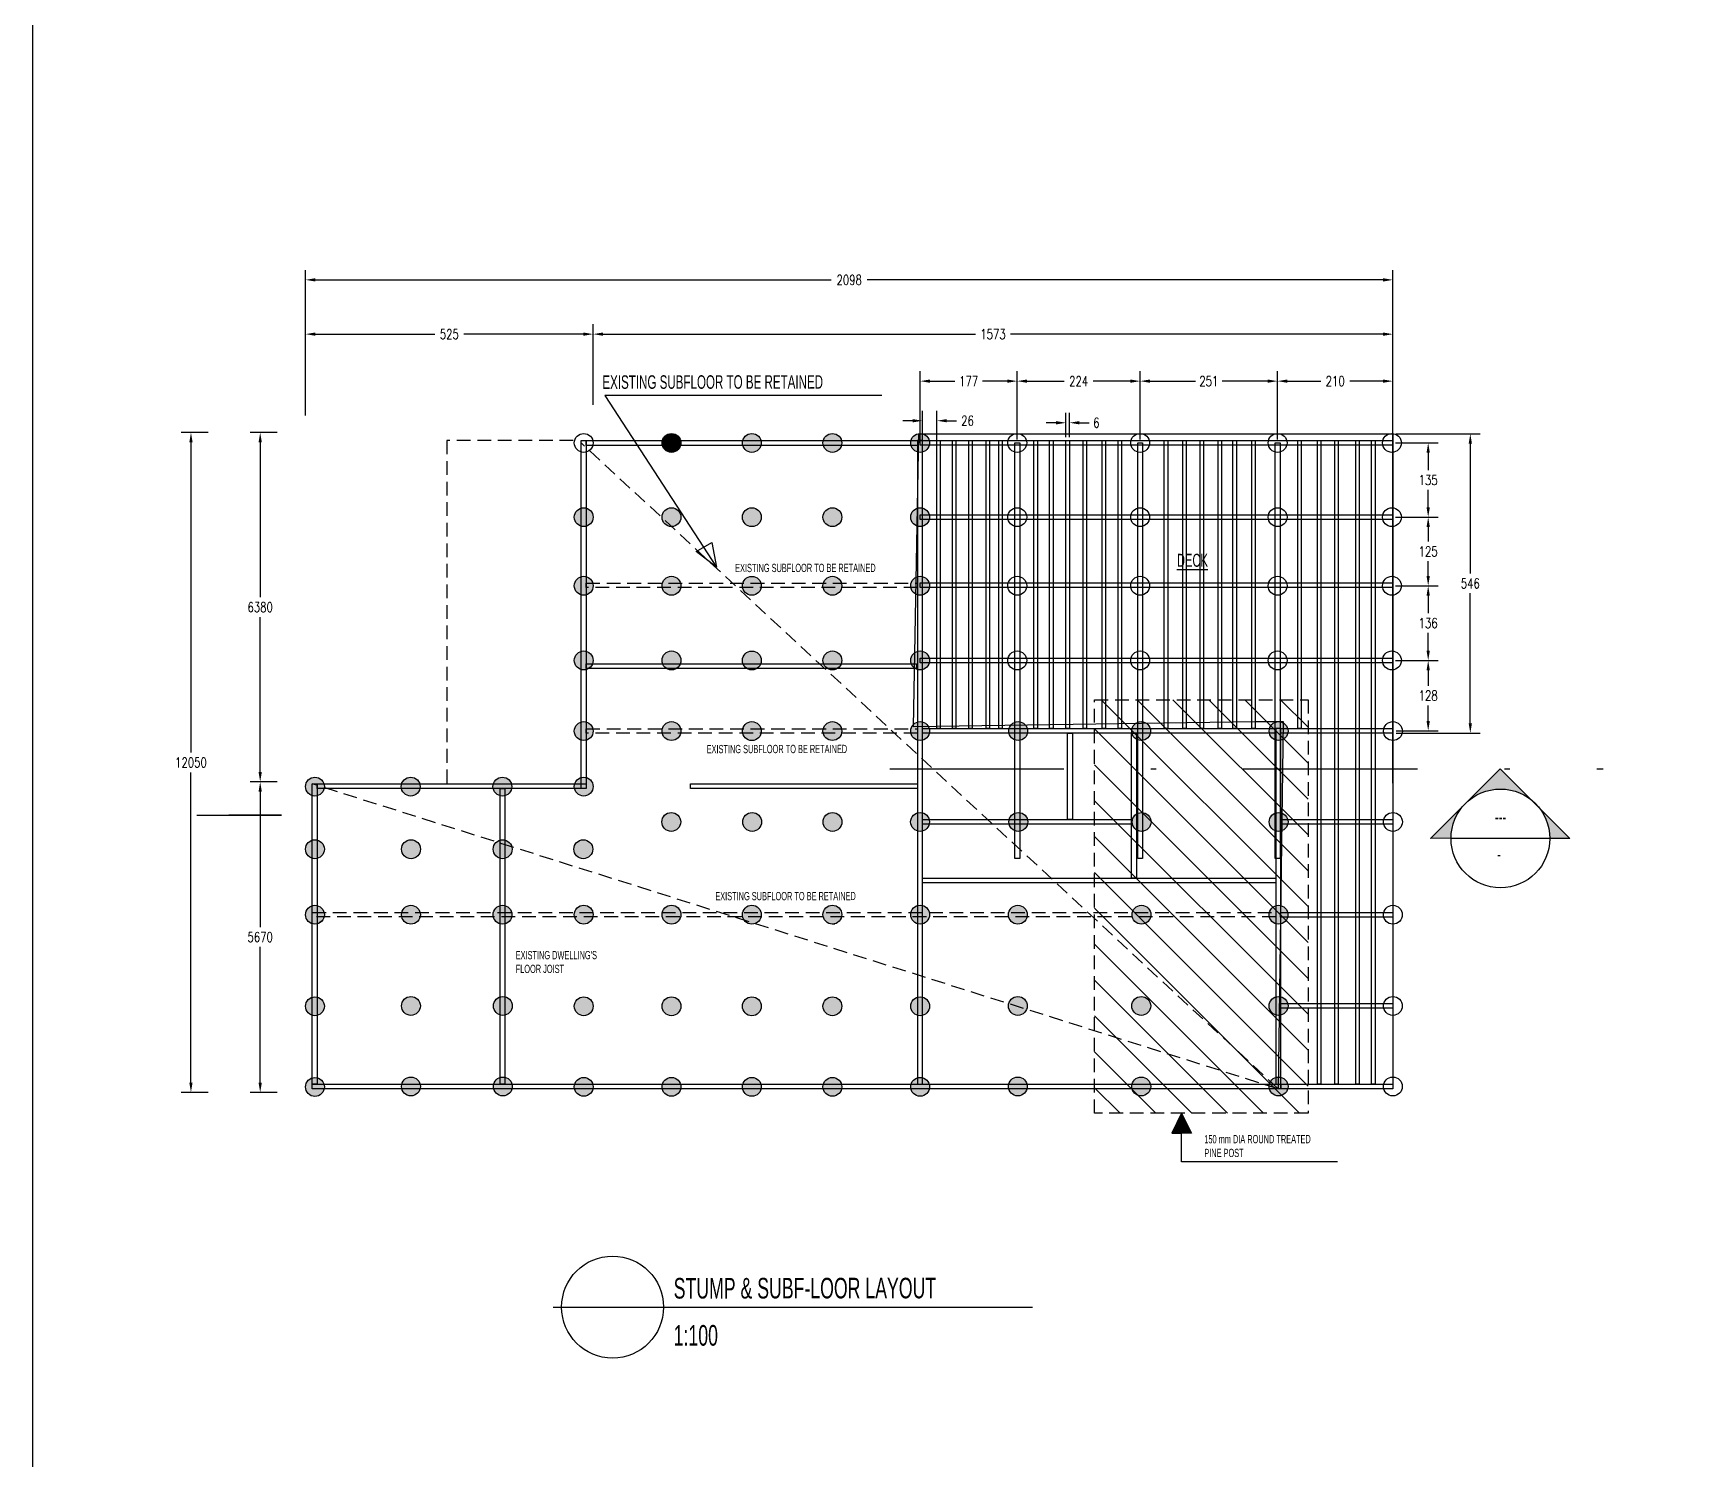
# Model space of a CAD drawing. Header units: inches. Extents: x 26998 to 46838, y -509 to 4343.
# Drawn here: x 37995.35 to 38025.37, y 814.85 to 840.86 of the extents above; entities that cross this region are included whole.
import ezdxf

# ---------------------------------------------------------------- set-up
doc = ezdxf.new("R2010")
doc.units = ezdxf.units.IN
doc.header["$LTSCALE"] = 0.5
doc.header["$MEASUREMENT"] = 0
doc.linetypes.add('DASHDOT2', pattern=[12.7, 6.35, -3.175, 0, -3.175])
doc.linetypes.add('DASHED', pattern=[0.75, 0.5, -0.25])
doc.layers.get('Defpoints').update_dxf_attribs({"color": 140})
for name, color, linetype in [('A-MUROS', 1, 'Continuous'), ('A-NOMBRE_MATERIAL', 4, 'Continuous'), ('A-TEXTOS', 2, 'Continuous'), ('NUEVO DIBUJO', 2, 'Continuous')]:
    doc.layers.add(name, color=color, linetype=linetype)
doc.styles.get("Standard").update_dxf_attribs({"font": 'romans.shx', "width": 0.75})
doc.dimstyles.get("Standard").update_dxf_attribs({"dimtxt": 0.18, "dimasz": 0.18, "dimexe": 0.18, "dimexo": 0.0625, "dimgap": 0.09, "dimtad": 0, "dimtih": 1, "dimtoh": 1, "dimdec": 4, "dimzin": 0, "dimdsep": 46, "dimtxsty": 'Standard', "dimcen": 0.09, "dimadec": 0, "dimazin": 0, "dimtfac": 1, "dimtdec": 4, "dimtofl": 0, "dimtmove": 0, "dimatfit": 3, "dimfxl": 1, "dimtolj": 1, "dimtzin": 0, "dimarcsym": 0})

# ---------------------------------------------------------------- blocks, each defined once
blk = doc.blocks.new('*D528')
at = {"layer": 'Defpoints', "color": 0, "transparency": 16777216}
for p in [(38011.846, 833.787), (38011.583, 833.116), (38011.846, 833.116)]:
    blk.add_point(p, dxfattribs=at)
at = {"layer": 'NUEVO DIBUJO', "color": 0, "lineweight": -2, "transparency": 16777216}
for p, q in [((38011.403, 833.787), (38011.223, 833.787)), ((38011.583, 833.179), (38011.583, 833.967)), ((38011.846, 833.179), (38011.846, 833.967)), ((38012.026, 833.787), (38012.206, 833.787))]:
    blk.add_line(p, q, dxfattribs=at)
at = {"layer": 'NUEVO DIBUJO', "color": 0, "transparency": 16777216}
for points in [[(38011.403, 833.817), (38011.403, 833.757), (38011.583, 833.787)], [(38012.026, 833.817), (38012.026, 833.757), (38011.846, 833.787)]]:
    blk.add_solid(points, dxfattribs=at)
at = {"layer": 'NUEVO DIBUJO', "color": 0, "transparency": 16777216, "insert": (38012.406, 833.787), "char_height": 0.18, "attachment_point": 5}
blk.add_mtext('\\A1;26', dxfattribs=at)
blk = doc.blocks.new('*D491')
at = {"layer": 'Defpoints', "color": 0, "transparency": 16777216}
for p in [(37998.238, 833.572), (37998.612, 833.572), (37998.612, 821.536)]:
    blk.add_point(p, dxfattribs=at)
at = {"layer": 'NUEVO DIBUJO', "color": 0, "lineweight": -2, "transparency": 16777216}
for p, q in [((37998.55, 833.572), (37998.058, 833.572)), ((37998.238, 833.392), (37998.238, 827.734)), ((37998.238, 821.716), (37998.238, 827.374)), ((37998.55, 821.536), (37998.058, 821.536))]:
    blk.add_line(p, q, dxfattribs=at)
at = {"layer": 'NUEVO DIBUJO', "color": 0, "transparency": 16777216}
for points in [[(37998.208, 833.392), (37998.268, 833.392), (37998.238, 833.572)], [(37998.208, 821.716), (37998.268, 821.716), (37998.238, 821.536)]]:
    blk.add_solid(points, dxfattribs=at)
at = {"layer": 'NUEVO DIBUJO', "color": 0, "transparency": 16777216, "insert": (37998.238, 827.554), "char_height": 0.18, "attachment_point": 5}
blk.add_mtext('\\A1;12050', dxfattribs=at)
blk = doc.blocks.new('*D492')
at = {"layer": 'Defpoints', "color": 0, "transparency": 16777216}
for p in [(37999.501, 827.202), (37999.875, 827.202), (37999.875, 821.536)]:
    blk.add_point(p, dxfattribs=at)
at = {"layer": 'NUEVO DIBUJO', "color": 0, "lineweight": -2, "transparency": 16777216}
for p, q in [((37999.812, 827.202), (37999.321, 827.202)), ((37999.501, 827.022), (37999.501, 824.549)), ((37999.501, 821.716), (37999.501, 824.189)), ((37999.812, 821.536), (37999.321, 821.536))]:
    blk.add_line(p, q, dxfattribs=at)
at = {"layer": 'NUEVO DIBUJO', "color": 0, "transparency": 16777216}
for points in [[(37999.471, 827.022), (37999.531, 827.022), (37999.501, 827.202)], [(37999.471, 821.716), (37999.531, 821.716), (37999.501, 821.536)]]:
    blk.add_solid(points, dxfattribs=at)
at = {"layer": 'NUEVO DIBUJO', "color": 0, "transparency": 16777216, "insert": (37999.501, 824.369), "char_height": 0.18, "attachment_point": 5}
blk.add_mtext('\\A1;5670', dxfattribs=at)
blk = doc.blocks.new('*D493')
at = {"layer": 'Defpoints', "color": 0, "transparency": 16777216}
for p in [(37999.501, 833.572), (37999.875, 833.572), (37999.875, 827.202)]:
    blk.add_point(p, dxfattribs=at)
at = {"layer": 'NUEVO DIBUJO', "color": 0, "lineweight": -2, "transparency": 16777216}
for p, q in [((37999.812, 833.572), (37999.321, 833.572)), ((37999.501, 833.392), (37999.501, 830.567)), ((37999.501, 827.382), (37999.501, 830.207)), ((37999.812, 827.202), (37999.321, 827.202))]:
    blk.add_line(p, q, dxfattribs=at)
at = {"layer": 'NUEVO DIBUJO', "color": 0, "transparency": 16777216}
for points in [[(37999.471, 833.392), (37999.531, 833.392), (37999.501, 833.572)], [(37999.471, 827.382), (37999.531, 827.382), (37999.501, 827.202)]]:
    blk.add_solid(points, dxfattribs=at)
at = {"layer": 'NUEVO DIBUJO', "color": 0, "transparency": 16777216, "insert": (37999.501, 830.387), "char_height": 0.18, "attachment_point": 5}
blk.add_mtext('\\A1;6380', dxfattribs=at)
blk = doc.blocks.new('*D529')
at = {"layer": 'Defpoints', "color": 0, "transparency": 16777216}
for p in [(38020.165, 836.356), (38000.328, 834.685), (38020.165, 827.113)]:
    blk.add_point(p, dxfattribs=at)
at = {"layer": 'NUEVO DIBUJO', "color": 0, "lineweight": -2, "transparency": 16777216}
for p, q in [((38000.328, 834.748), (38000.328, 836.536)), ((38020.165, 827.176), (38020.165, 836.536)), ((38000.508, 836.356), (38009.919, 836.356)), ((38019.985, 836.356), (38010.574, 836.356))]:
    blk.add_line(p, q, dxfattribs=at)
at = {"layer": 'NUEVO DIBUJO', "color": 0, "transparency": 16777216}
for points in [[(38000.508, 836.386), (38000.508, 836.326), (38000.328, 836.356)], [(38019.985, 836.386), (38019.985, 836.326), (38020.165, 836.356)]]:
    blk.add_solid(points, dxfattribs=at)
at = {"layer": 'NUEVO DIBUJO', "color": 0, "transparency": 16777216, "insert": (38010.247, 836.356), "char_height": 0.18, "attachment_point": 5}
blk.add_mtext('\\A1;2098', dxfattribs=at)
blk = doc.blocks.new('*D494')
at = {"layer": 'Defpoints', "color": 0, "transparency": 16777216}
for p in [(38005.575, 835.366), (38000.328, 833.818), (38005.575, 834.012)]:
    blk.add_point(p, dxfattribs=at)
at = {"layer": 'NUEVO DIBUJO', "color": 0, "lineweight": -2, "transparency": 16777216}
for p, q in [((38000.328, 833.88), (38000.328, 835.546)), ((38000.508, 835.366), (38002.688, 835.366)), ((38005.395, 835.366), (38003.215, 835.366)), ((38005.575, 834.074), (38005.575, 835.546))]:
    blk.add_line(p, q, dxfattribs=at)
at = {"layer": 'NUEVO DIBUJO', "color": 0, "transparency": 16777216}
for points in [[(38000.508, 835.396), (38000.508, 835.336), (38000.328, 835.366)], [(38005.395, 835.396), (38005.395, 835.336), (38005.575, 835.366)]]:
    blk.add_solid(points, dxfattribs=at)
at = {"layer": 'NUEVO DIBUJO', "color": 0, "transparency": 16777216, "insert": (38002.952, 835.366), "char_height": 0.18, "attachment_point": 5}
blk.add_mtext('\\A1;525', dxfattribs=at)
blk = doc.blocks.new('*D495')
at = {"layer": 'Defpoints', "color": 0, "transparency": 16777216}
for p in [(38020.165, 835.366), (38005.575, 834.012), (38020.165, 834.012)]:
    blk.add_point(p, dxfattribs=at)
at = {"layer": 'NUEVO DIBUJO', "color": 0, "lineweight": -2, "transparency": 16777216}
for p, q in [((38005.575, 834.074), (38005.575, 835.546)), ((38005.755, 835.366), (38012.552, 835.366)), ((38019.985, 835.366), (38013.188, 835.366)), ((38020.165, 834.074), (38020.165, 835.546))]:
    blk.add_line(p, q, dxfattribs=at)
at = {"layer": 'NUEVO DIBUJO', "color": 0, "transparency": 16777216}
for points in [[(38005.755, 835.396), (38005.755, 835.336), (38005.575, 835.366)], [(38019.985, 835.396), (38019.985, 835.336), (38020.165, 835.366)]]:
    blk.add_solid(points, dxfattribs=at)
at = {"layer": 'NUEVO DIBUJO', "color": 0, "transparency": 16777216, "insert": (38012.87, 835.366), "char_height": 0.18, "attachment_point": 5}
blk.add_mtext('\\A1;1573', dxfattribs=at)
blk = doc.blocks.new('*D530')
at = {"layer": 'Defpoints', "color": 0, "transparency": 16777216}
for p in [(38013.312, 834.509), (38011.541, 833.382), (38013.312, 833.382)]:
    blk.add_point(p, dxfattribs=at)
at = {"layer": 'NUEVO DIBUJO', "color": 0, "lineweight": -2, "transparency": 16777216}
for p, q in [((38011.541, 833.444), (38011.541, 834.689)), ((38013.312, 833.444), (38013.312, 834.689)), ((38011.721, 834.509), (38012.172, 834.509)), ((38013.132, 834.509), (38012.68, 834.509))]:
    blk.add_line(p, q, dxfattribs=at)
at = {"layer": 'NUEVO DIBUJO', "color": 0, "transparency": 16777216}
for points in [[(38011.721, 834.539), (38011.721, 834.479), (38011.541, 834.509)], [(38013.132, 834.539), (38013.132, 834.479), (38013.312, 834.509)]]:
    blk.add_solid(points, dxfattribs=at)
at = {"layer": 'NUEVO DIBUJO', "color": 0, "transparency": 16777216, "insert": (38012.426, 834.509), "char_height": 0.18, "attachment_point": 5}
blk.add_mtext('\\A1;177', dxfattribs=at)
blk = doc.blocks.new('*D531')
at = {"layer": 'Defpoints', "color": 0, "transparency": 16777216}
for p in [(38015.554, 834.509), (38013.312, 833.382), (38015.554, 833.382)]:
    blk.add_point(p, dxfattribs=at)
at = {"layer": 'NUEVO DIBUJO', "color": 0, "lineweight": -2, "transparency": 16777216}
for p, q in [((38013.312, 833.444), (38013.312, 834.689)), ((38015.554, 833.444), (38015.554, 834.689)), ((38013.492, 834.509), (38014.166, 834.509)), ((38015.374, 834.509), (38014.7, 834.509))]:
    blk.add_line(p, q, dxfattribs=at)
at = {"layer": 'NUEVO DIBUJO', "color": 0, "transparency": 16777216}
for points in [[(38013.492, 834.539), (38013.492, 834.479), (38013.312, 834.509)], [(38015.374, 834.539), (38015.374, 834.479), (38015.554, 834.509)]]:
    blk.add_solid(points, dxfattribs=at)
at = {"layer": 'NUEVO DIBUJO', "color": 0, "transparency": 16777216, "insert": (38014.433, 834.509), "char_height": 0.18, "attachment_point": 5}
blk.add_mtext('\\A1;224', dxfattribs=at)
blk = doc.blocks.new('*D532')
at = {"layer": 'Defpoints', "color": 0, "transparency": 16777216}
for p in [(38018.062, 834.509), (38015.554, 833.382), (38018.062, 833.382)]:
    blk.add_point(p, dxfattribs=at)
at = {"layer": 'NUEVO DIBUJO', "color": 0, "lineweight": -2, "transparency": 16777216}
for p, q in [((38015.554, 833.444), (38015.554, 834.689)), ((38018.062, 833.444), (38018.062, 834.689)), ((38015.734, 834.509), (38016.564, 834.509)), ((38017.882, 834.509), (38017.052, 834.509))]:
    blk.add_line(p, q, dxfattribs=at)
at = {"layer": 'NUEVO DIBUJO', "color": 0, "transparency": 16777216}
for points in [[(38015.734, 834.539), (38015.734, 834.479), (38015.554, 834.509)], [(38017.882, 834.539), (38017.882, 834.479), (38018.062, 834.509)]]:
    blk.add_solid(points, dxfattribs=at)
at = {"layer": 'NUEVO DIBUJO', "color": 0, "transparency": 16777216, "insert": (38016.808, 834.509), "char_height": 0.18, "attachment_point": 5}
blk.add_mtext('\\A1;251', dxfattribs=at)
blk = doc.blocks.new('*D533')
at = {"layer": 'Defpoints', "color": 0, "transparency": 16777216}
for p in [(38020.165, 834.509), (38018.062, 833.382), (38020.165, 833.382)]:
    blk.add_point(p, dxfattribs=at)
at = {"layer": 'NUEVO DIBUJO', "color": 0, "lineweight": -2, "transparency": 16777216}
for p, q in [((38018.062, 833.444), (38018.062, 834.689)), ((38020.165, 833.444), (38020.165, 834.689)), ((38018.242, 834.509), (38018.85, 834.509)), ((38019.985, 834.509), (38019.377, 834.509))]:
    blk.add_line(p, q, dxfattribs=at)
at = {"layer": 'NUEVO DIBUJO', "color": 0, "transparency": 16777216}
for points in [[(38018.242, 834.539), (38018.242, 834.479), (38018.062, 834.509)], [(38019.985, 834.539), (38019.985, 834.479), (38020.165, 834.509)]]:
    blk.add_solid(points, dxfattribs=at)
at = {"layer": 'NUEVO DIBUJO', "color": 0, "transparency": 16777216, "insert": (38019.113, 834.509), "char_height": 0.18, "attachment_point": 5}
blk.add_mtext('\\A1;210', dxfattribs=at)
blk = doc.blocks.new('*D534')
at = {"layer": 'Defpoints', "color": 0, "transparency": 16777216}
for p in [(38020.147, 833.382), (38020.147, 832.028), (38020.809, 832.028)]:
    blk.add_point(p, dxfattribs=at)
at = {"layer": 'NUEVO DIBUJO', "color": 0, "lineweight": -2, "transparency": 16777216}
for p, q in [((38020.21, 833.382), (38020.989, 833.382)), ((38020.809, 833.202), (38020.809, 832.885)), ((38020.809, 832.208), (38020.809, 832.525)), ((38020.21, 832.028), (38020.989, 832.028))]:
    blk.add_line(p, q, dxfattribs=at)
at = {"layer": 'NUEVO DIBUJO', "color": 0, "transparency": 16777216}
for points in [[(38020.779, 833.202), (38020.839, 833.202), (38020.809, 833.382)], [(38020.779, 832.208), (38020.839, 832.208), (38020.809, 832.028)]]:
    blk.add_solid(points, dxfattribs=at)
at = {"layer": 'NUEVO DIBUJO', "color": 0, "transparency": 16777216, "insert": (38020.809, 832.705), "char_height": 0.18, "attachment_point": 5}
blk.add_mtext('\\A1;135', dxfattribs=at)
blk = doc.blocks.new('*D535')
at = {"layer": 'Defpoints', "color": 0, "transparency": 16777216}
for p in [(38020.165, 832.028), (38020.147, 830.777), (38020.809, 830.777)]:
    blk.add_point(p, dxfattribs=at)
at = {"layer": 'NUEVO DIBUJO', "color": 0, "lineweight": -2, "transparency": 16777216}
for p, q in [((38020.227, 832.028), (38020.989, 832.028)), ((38020.809, 831.848), (38020.809, 831.583)), ((38020.809, 830.957), (38020.809, 831.223)), ((38020.21, 830.777), (38020.989, 830.777))]:
    blk.add_line(p, q, dxfattribs=at)
at = {"layer": 'NUEVO DIBUJO', "color": 0, "transparency": 16777216}
for points in [[(38020.779, 831.848), (38020.839, 831.848), (38020.809, 832.028)], [(38020.779, 830.957), (38020.839, 830.957), (38020.809, 830.777)]]:
    blk.add_solid(points, dxfattribs=at)
at = {"layer": 'NUEVO DIBUJO', "color": 0, "transparency": 16777216, "insert": (38020.809, 831.403), "char_height": 0.18, "attachment_point": 5}
blk.add_mtext('\\A1;125', dxfattribs=at)
blk = doc.blocks.new('*D536')
at = {"layer": 'Defpoints', "color": 0, "transparency": 16777216}
for p in [(38020.147, 830.777), (38020.147, 829.415), (38020.809, 829.415)]:
    blk.add_point(p, dxfattribs=at)
at = {"layer": 'NUEVO DIBUJO', "color": 0, "lineweight": -2, "transparency": 16777216}
for p, q in [((38020.21, 830.777), (38020.989, 830.777)), ((38020.809, 830.597), (38020.809, 830.276)), ((38020.809, 829.595), (38020.809, 829.916)), ((38020.21, 829.415), (38020.989, 829.415))]:
    blk.add_line(p, q, dxfattribs=at)
at = {"layer": 'NUEVO DIBUJO', "color": 0, "transparency": 16777216}
for points in [[(38020.779, 830.597), (38020.839, 830.597), (38020.809, 830.777)], [(38020.779, 829.595), (38020.839, 829.595), (38020.809, 829.415)]]:
    blk.add_solid(points, dxfattribs=at)
at = {"layer": 'NUEVO DIBUJO', "color": 0, "transparency": 16777216, "insert": (38020.809, 830.096), "char_height": 0.18, "attachment_point": 5}
blk.add_mtext('\\A1;136', dxfattribs=at)
blk = doc.blocks.new('*D537')
at = {"layer": 'Defpoints', "color": 0, "transparency": 16777216}
for p in [(38020.147, 829.415), (38020.165, 828.133), (38020.809, 828.133)]:
    blk.add_point(p, dxfattribs=at)
at = {"layer": 'NUEVO DIBUJO', "color": 0, "lineweight": -2, "transparency": 16777216}
for p, q in [((38020.21, 829.415), (38020.989, 829.415)), ((38020.809, 829.235), (38020.809, 828.954)), ((38020.809, 828.313), (38020.809, 828.594)), ((38020.227, 828.133), (38020.989, 828.133))]:
    blk.add_line(p, q, dxfattribs=at)
at = {"layer": 'NUEVO DIBUJO', "color": 0, "transparency": 16777216}
for points in [[(38020.779, 829.235), (38020.839, 829.235), (38020.809, 829.415)], [(38020.779, 828.313), (38020.839, 828.313), (38020.809, 828.133)]]:
    blk.add_solid(points, dxfattribs=at)
at = {"layer": 'NUEVO DIBUJO', "color": 0, "transparency": 16777216, "insert": (38020.809, 828.774), "char_height": 0.18, "attachment_point": 5}
blk.add_mtext('\\A1;128', dxfattribs=at)
blk = doc.blocks.new('*D538')
at = {"layer": 'Defpoints', "color": 0, "transparency": 16777216}
for p in [(38020.165, 833.548), (38020.165, 828.09), (38021.577, 828.09)]:
    blk.add_point(p, dxfattribs=at)
at = {"layer": 'NUEVO DIBUJO', "color": 0, "lineweight": -2, "transparency": 16777216}
for p, q in [((38020.227, 833.548), (38021.757, 833.548)), ((38021.577, 833.368), (38021.577, 830.999)), ((38021.577, 828.27), (38021.577, 830.639)), ((38020.227, 828.09), (38021.757, 828.09))]:
    blk.add_line(p, q, dxfattribs=at)
at = {"layer": 'NUEVO DIBUJO', "color": 0, "transparency": 16777216}
for points in [[(38021.547, 833.368), (38021.607, 833.368), (38021.577, 833.548)], [(38021.547, 828.27), (38021.607, 828.27), (38021.577, 828.09)]]:
    blk.add_solid(points, dxfattribs=at)
at = {"layer": 'NUEVO DIBUJO', "color": 0, "transparency": 16777216, "insert": (38021.577, 830.819), "char_height": 0.18, "attachment_point": 5}
blk.add_mtext('\\A1;546', dxfattribs=at)
blk = doc.blocks.new('*D539')
at = {"layer": 'Defpoints', "color": 0, "transparency": 16777216}
for p in [(38014.264, 833.75), (38014.201, 833.425), (38014.264, 833.425)]:
    blk.add_point(p, dxfattribs=at)
at = {"layer": 'NUEVO DIBUJO', "color": 0, "lineweight": -2, "transparency": 16777216}
for p, q in [((38014.201, 833.487), (38014.201, 833.93)), ((38014.264, 833.487), (38014.264, 833.93)), ((38014.021, 833.75), (38013.841, 833.75)), ((38014.444, 833.75), (38014.624, 833.75))]:
    blk.add_line(p, q, dxfattribs=at)
at = {"layer": 'NUEVO DIBUJO', "color": 0, "transparency": 16777216}
for points in [[(38014.021, 833.78), (38014.021, 833.72), (38014.201, 833.75)], [(38014.444, 833.78), (38014.444, 833.72), (38014.264, 833.75)]]:
    blk.add_solid(points, dxfattribs=at)
at = {"layer": 'NUEVO DIBUJO', "color": 0, "transparency": 16777216, "insert": (38014.756, 833.75), "char_height": 0.18, "attachment_point": 5}
blk.add_mtext('\\A1;6', dxfattribs=at)

msp = doc.modelspace()

# ---------------------------------------------------------------- hatches: boundary and pattern name
at = {"layer": 'A-NOMBRE_MATERIAL'}
h = msp.add_hatch(color=6, dxfattribs=at)
h.dxf.hatch_style = 1
edge = h.paths.add_edge_path()
edge.add_arc((38008.4708083, 833.3815784), 0.1721429, 0, 360)
edge = h.paths.add_edge_path()
edge.add_arc((38009.9393758, 833.38192), 0.1721429, 0, 360)
edge = h.paths.add_edge_path()
edge.add_arc((38011.5405072, 833.38192), 0.1721429, 0, 360)
edge = h.paths.add_edge_path()
edge.add_arc((38005.4029545, 832.0281886), 0.1721429, 0, 360)
edge = h.paths.add_edge_path()
edge.add_arc((38007.0038954, 832.0281886), 0.1721429, 0, 360)
edge = h.paths.add_edge_path()
edge.add_arc((38008.4708083, 832.027847), 0.1721429, 0, 360)
edge = h.paths.add_edge_path()
edge.add_arc((38011.5405072, 832.0281886), 0.1721429, 0, 360)
edge = h.paths.add_edge_path()
edge.add_arc((38009.9393758, 832.0281886), 0.1721429, 0, 360)
edge = h.paths.add_edge_path()
edge.add_arc((38003.9287417, 821.6443485), 0.1721429, 0, 360)
edge = h.paths.add_edge_path()
edge.add_arc((38002.2512483, 821.6443485), 0.1721429, 0, 360)
edge = h.paths.add_edge_path()
edge.add_arc((38000.5004946, 821.6352422), 0.1721429, 0, 360)
edge = h.paths.add_edge_path()
edge.add_arc((38007.0038954, 821.6379043), 0.1721429, 0, 360)
edge = h.paths.add_edge_path()
edge.add_arc((38005.4029545, 821.6379043), 0.1721429, 0, 360)
edge = h.paths.add_edge_path()
edge.add_arc((38002.2512483, 823.113187), 0.1721429, 0, 360)
edge = h.paths.add_edge_path()
edge.add_arc((38000.5004946, 823.1069963), 0.1721429, 0, 360)
edge = h.paths.add_edge_path()
edge.add_arc((38003.9287417, 823.113187), 0.1721429, 0, 360)
edge = h.paths.add_edge_path()
edge.add_arc((38007.0038954, 823.1069307), 0.1721429, 0, 360)
edge = h.paths.add_edge_path()
edge.add_arc((38005.4029545, 823.1069307), 0.1721429, 0, 360)
edge = h.paths.add_edge_path()
edge.add_arc((38009.9393758, 823.1069307), 0.1721429, 0, 360)
edge = h.paths.add_edge_path()
edge.add_arc((38008.4708083, 823.1065892), 0.1721429, 0, 360)
edge = h.paths.add_edge_path()
edge.add_arc((38013.3227865, 821.6443485), 0.1721429, 0, 360)
edge = h.paths.add_edge_path()
edge.add_arc((38011.5405072, 821.6379043), 0.1721429, 0, 360)
edge = h.paths.add_edge_path()
edge.add_arc((38009.9393758, 821.6379043), 0.1721429, 0, 360)
edge = h.paths.add_edge_path()
edge.add_arc((38008.4708083, 821.6375627), 0.1721429, 0, 360)
edge = h.paths.add_edge_path()
edge.add_arc((38011.5405072, 823.1069307), 0.1721429, 0, 360)
edge = h.paths.add_edge_path()
edge.add_arc((38013.3227865, 823.113187), 0.1721429, 0, 360)
edge = h.paths.add_edge_path()
edge.add_arc((38015.5740155, 823.113187), 0.1721429, 0, 360)
edge = h.paths.add_edge_path()
edge.add_arc((38015.5740155, 821.6443485), 0.1721429, 0, 360)
edge = h.paths.add_edge_path()
edge.add_arc((38000.5004946, 824.7774416), 0.1721429, 0, 360)
edge = h.paths.add_edge_path()
edge.add_arc((38000.5004946, 825.9715582), 0.1721429, 0, 360)
edge = h.paths.add_edge_path()
edge.add_arc((38000.5004946, 827.1132662), 0.1721429, 0, 360)
edge = h.paths.add_edge_path()
edge.add_arc((38002.2523892, 825.9715582), 0.1721429, 0, 360)
edge = h.paths.add_edge_path()
edge.add_arc((38002.2467262, 827.1132662), 0.1721429, 0, 360)
edge = h.paths.add_edge_path()
edge.add_arc((38002.2512483, 824.7774416), 0.1721429, 0, 360)
edge = h.paths.add_edge_path()
edge.add_arc((38003.9223407, 824.7774416), 0.1721429, 0, 360)
edge = h.paths.add_edge_path()
edge.add_arc((38003.9243766, 825.9715582), 0.1721429, 0, 360)
edge = h.paths.add_edge_path()
edge.add_arc((38003.9199517, 827.1132662), 0.1721429, 0, 360)
edge = h.paths.add_edge_path()
edge.add_arc((38005.4029545, 827.1132662), 0.1721429, 0, 360)
edge = h.paths.add_edge_path()
edge.add_arc((38005.4029545, 828.12669), 0.1721429, 0, 360)
edge = h.paths.add_edge_path()
edge.add_arc((38005.4029545, 829.4150871), 0.1721429, 0, 360)
edge = h.paths.add_edge_path()
edge.add_arc((38005.4029545, 830.7769326), 0.1721429, 0, 360)
edge = h.paths.add_edge_path()
edge.add_arc((38007.0038954, 830.7769326), 0.1721429, 0, 360)
edge = h.paths.add_edge_path()
edge.add_arc((38007.0038954, 829.4150871), 0.1721429, 0, 360)
edge = h.paths.add_edge_path()
edge.add_arc((38009.9393758, 829.4150871), 0.1721429, 0, 360)
edge = h.paths.add_edge_path()
edge.add_arc((38008.4708083, 829.4147456), 0.1721429, 0, 360)
edge = h.paths.add_edge_path()
edge.add_arc((38011.5405072, 829.4150871), 0.1721429, 0, 360)
edge = h.paths.add_edge_path()
edge.add_arc((38011.5405072, 830.7769326), 0.1721429, 0, 360)
edge = h.paths.add_edge_path()
edge.add_arc((38009.9393758, 830.7769326), 0.1721429, 0, 360)
edge = h.paths.add_edge_path()
edge.add_arc((38008.4708083, 830.776591), 0.1721429, 0, 360)
edge = h.paths.add_edge_path()
edge.add_arc((38011.5405072, 828.12669), 0.1721429, 0, 360)
edge = h.paths.add_edge_path()
edge.add_arc((38009.9393758, 828.12669), 0.1721429, 0, 360)
edge = h.paths.add_edge_path()
edge.add_arc((38008.4708083, 828.1263485), 0.1721429, 0, 360)
edge = h.paths.add_edge_path()
edge.add_arc((38007.0038954, 828.12669), 0.1721429, 0, 360)
edge = h.paths.add_edge_path()
edge.add_arc((38018.0794513, 821.6443485), 0.1721429, 0, 360)
edge = h.paths.add_edge_path()
edge.add_arc((38018.0794513, 823.113187), 0.1721429, 0, 360)
edge = h.paths.add_edge_path()
edge.add_arc((38018.0788537, 824.7774416), 0.1721429, 0, 360)
edge = h.paths.add_edge_path()
edge.add_arc((38018.0797431, 826.4691518), 0.1721429, 0, 360)
edge = h.paths.add_edge_path()
edge.add_arc((38018.0800683, 828.12669), 0.1721429, 0, 360)
edge = h.paths.add_edge_path()
edge.add_arc((38015.572384, 828.12669), 0.1721429, 0, 360)
edge = h.paths.add_edge_path()
edge.add_arc((38015.5807668, 826.4691518), 0.1721429, 0, 360)
edge = h.paths.add_edge_path()
edge.add_arc((38013.3300158, 828.12669), 0.1721429, 0, 360)
edge = h.paths.add_edge_path()
edge.add_arc((38013.3319558, 826.4691518), 0.1721429, 0, 360)
edge = h.paths.add_edge_path()
edge.add_arc((38011.5392175, 826.4691518), 0.1721429, 0, 360)
edge = h.paths.add_edge_path()
edge.add_arc((38009.9414882, 826.4691518), 0.1721429, 0, 360)
edge = h.paths.add_edge_path()
edge.add_arc((38009.9393758, 824.7781738), 0.1721429, 0, 360)
edge = h.paths.add_edge_path()
edge.add_arc((38011.5405072, 824.7781738), 0.1721429, 0, 360)
edge = h.paths.add_edge_path()
edge.add_arc((38008.4708083, 824.7778323), 0.1721429, 0, 360)
edge = h.paths.add_edge_path()
edge.add_arc((38013.3233118, 824.7774416), 0.1721429, 0, 360)
edge = h.paths.add_edge_path()
edge.add_arc((38015.5784293, 824.7774416), 0.1721429, 0, 360)
edge = h.paths.add_edge_path()
edge.add_arc((38005.3960949, 825.9715582), 0.1721429, 0, 360)
edge = h.paths.add_edge_path()
edge.add_arc((38007.0000431, 826.4691518), 0.1721429, 0, 360)
edge = h.paths.add_edge_path()
edge.add_arc((38008.4753774, 826.4691518), 0.1721429, 0, 360)
edge = h.paths.add_edge_path()
edge.add_arc((38007.0038954, 824.7781738), 0.1721429, 0, 360)
edge = h.paths.add_edge_path()
edge.add_arc((38005.4029545, 824.7781738), 0.1721429, 0, 360)
edge = h.paths.add_edge_path()
edge.add_line((38009.9437224, 824.6048926), (38009.9872974, 824.6089165))
at = {"layer": 'NUEVO DIBUJO'}
h = msp.add_hatch(color=6, dxfattribs=at)
h.dxf.hatch_style = 1
edge = h.paths.add_edge_path()
edge.add_arc((38007.0038954, 833.38192), 0.1721429, 0, 360)
at = {"layer": 'NUEVO DIBUJO', "true_color": 0xc7c8ca}
h = msp.add_hatch(dxfattribs=at)
h.set_pattern_fill('JIS_WOOD', color=9, scale=0.654285, angle=90)
h.set_pattern_definition([(135, (37892.9334, 623.46473), (-0.3271423, -0.3271423), [])])
h.paths.add_polyline_path([(38014.7215661, 828.6972149), (38018.6166231, 828.6972149), (38018.6166231, 821.1564796), (38014.7215661, 821.1564796)])
at = {"layer": 'NUEVO DIBUJO'}
h = msp.add_hatch(color=3, dxfattribs=at)
h.dxf.hatch_style = 1
h.paths.add_polyline_path([(38020.8512129, 826.165926), (38021.2256258, 826.1722212, -0.183582479), (38021.4550332, 826.7696754)])
h.paths.add_polyline_path([(38022.1203679, 827.4349319), (38021.5259905, 826.8406244, -0.1844551951), (38022.1265135, 827.0699667, -0.1639079338), (38022.6716166, 826.8863399)])
h.paths.add_polyline_path([(38022.8411382, 826.7176354, -0.1660457928), (38023.0274012, 826.165926), (38023.3955194, 826.165926)])
h = msp.add_hatch(color=2, dxfattribs=at)
h.dxf.hatch_style = 1
h.paths.add_polyline_path([(38016.3106123, 821.1564796), (38016.1328975, 820.7941892), (38016.3106123, 820.7941892)])
h.paths.add_polyline_path([(38016.3106123, 821.1564796), (38016.3106123, 820.7941892), (38016.4883272, 820.7941892)])

# ---------------------------------------------------------------- linework, layer by layer
at = {"color": 3}
for p, q in [((38021.2256048, 826.1722209), (38021.2256048, 826.1722209)), ((38023.0274067, 826.1690735), (38021.2256203, 826.1690735))]:
    msp.add_line(p, q, dxfattribs=at)
at = {"color": 6}
for p, q in [((38000.5832393, 824.6360036), (38000.618541, 824.6629927)), ((38009.9437224, 824.6048926), (38009.9872974, 824.6089165))]:
    msp.add_line(p, q, dxfattribs=at)
at = {"color": 3}
msp.add_lwpolyline([(38021.2256048, 826.1722209), (38020.8512129, 826.165926), (38022.1203679, 827.4349319), (38023.3955194, 826.165926), (38023.021256, 826.165926)], dxfattribs=at)
msp.add_circle((38022.1265135, 826.1690735), 0.9008932, dxfattribs=at)
at = {"layer": 'A-MUROS', "color": 6}
msp.add_lwpolyline([(38011.5170167, 833.548234), (38020.1649011, 833.548234), (38020.1649011, 821.6009644), (38018.0777184, 821.6009644), (38018.1664454, 828.2946068), (38017.6588131, 828.2946068), (38011.421845, 828.2057299), (38011.5170167, 833.548234), (38020.1649011, 833.548234), (38020.1649011, 821.6009644)], dxfattribs=at)
at = {"layer": 'A-NOMBRE_MATERIAL', "color": 6}
msp.add_lwpolyline([(38003.8779033, 827.0768916), (38003.9671634, 827.0768916), (38003.9671634, 821.6882126), (38003.8779033, 821.6882126)], close=True, dxfattribs=at)
msp.add_circle((38002.2512483, 821.6443485), 0.1721429, dxfattribs=at)
at = {"layer": 'A-TEXTOS', "color": 2}
msp.add_line((38010.8413521, 834.2499013), (38005.7875344, 834.2499013), dxfattribs=at)
at = {"layer": 'A-TEXTOS'}
msp.add_line((38004.8436265, 817.6210154), (38013.59112, 817.6210154), dxfattribs=at)
at = {"layer": 'NUEVO DIBUJO', "color": 2}
for p, q in [((38005.7875344, 834.2499013), (38007.8256925, 831.1155329)), ((38007.4562828, 831.39944), (38007.7376458, 831.5649631)), ((38007.7376458, 831.5649631), (38007.8256925, 831.1155329)), ((37998.3458139, 826.5953411), (37999.8890729, 826.5953411)), ((37999.8890729, 826.5953411), (37998.9289212, 826.5953411)), ((38016.3106123, 821.1564796), (38016.1328975, 820.7941892)), ((38016.3106123, 820.2719882), (38016.3106123, 821.1564796)), ((38016.3106123, 821.1564796), (38016.4883272, 820.7941892)), ((38016.1328975, 820.7941892), (38016.3106123, 820.7941892)), ((38016.4883272, 820.7941892), (38016.3106123, 820.7941892)), ((38019.1561824, 820.2719882), (38016.3106123, 820.2719882))]:
    msp.add_line(p, q, dxfattribs=at)
at = {"layer": 'NUEVO DIBUJO', "color": 1, "linetype": 'DASHED'}
for q in [(38005.3589435, 833.3816275), (38000.4523278, 827.1640417)]:
    msp.add_line((38018.0743889, 821.6009644), q, dxfattribs=at)
at = {"layer": 'NUEVO DIBUJO', "color": 1}
msp.add_line((38007.8256925, 831.1155329), (38007.4562828, 831.39944), dxfattribs=at)
at = {"layer": 'NUEVO DIBUJO', "color": 3, "linetype": 'DASHDOT2'}
msp.add_line((38010.9861701, 827.4349319), (38024.0037715, 827.4349319), dxfattribs=at)
at = {"layer": 'NUEVO DIBUJO', "color": 2}
msp.add_lwpolyline([(37995.3547636, 841.4605991), (38057.1833403, 841.4605991), (38057.1833403, 798.3863449), (37995.3547636, 798.3863449)], close=True, dxfattribs=at)
at = {"layer": 'NUEVO DIBUJO', "color": 1, "linetype": 'DASHED'}
msp.add_lwpolyline([(38005.2135659, 833.4252025), (38002.9056406, 833.4252025), (38002.9056357, 827.1640417)], dxfattribs=at)
at = {"layer": 'NUEVO DIBUJO', "color": 6}
for points in [[(38005.3589435, 833.4252025), (38005.4483312, 833.4252025), (38005.4483312, 827.0768916), (38005.3589435, 827.0768916)], [(38005.4483312, 833.4252025), (38011.4932854, 833.4252025), (38011.4932854, 833.3379543), (38005.4483312, 833.3379543)], [(38011.5826927, 833.4252025), (38011.4932854, 833.4252025), (38011.4932854, 821.6882126), (38011.5826927, 821.6882126)], [(38011.5405072, 833.4245626), (38020.1649011, 833.4245626), (38020.1649011, 833.3392773), (38011.5405072, 833.3392773)], [(38011.8463111, 833.4245626), (38011.9088279, 833.4245626), (38011.9088279, 828.1756887), (38011.8463111, 828.1756887)], [(38012.1305496, 833.4245626), (38012.1930664, 833.4245626), (38012.1930664, 828.1756887), (38012.1305496, 828.1756887)], [(38012.4300759, 833.4245626), (38012.4925927, 833.4245626), (38012.4925927, 828.1756887), (38012.4300759, 828.1756887)], [(38012.7436418, 833.4245626), (38012.8061586, 833.4245626), (38012.8061586, 828.1756887), (38012.7436418, 828.1756887)], [(38012.9749071, 833.4245626), (38013.0374239, 833.4245626), (38013.0374239, 828.1756887), (38012.9749071, 828.1756887)], [(38013.2671685, 833.38192), (38013.3564286, 833.38192), (38013.3564286, 825.8017315), (38013.2671685, 825.8017315)], [(38013.6176024, 833.4245626), (38013.6801192, 833.4245626), (38013.6801192, 828.1756887), (38013.6176024, 828.1756887)], [(38013.9018409, 833.4245626), (38013.9643577, 833.4245626), (38013.9643577, 828.1756887), (38013.9018409, 828.1756887)], [(38014.2013673, 833.4245626), (38014.2638841, 833.4245626), (38014.2638841, 828.1756887), (38014.2013673, 828.1756887)], [(38014.5149331, 833.4245626), (38014.5774499, 833.4245626), (38014.5774499, 828.1756887), (38014.5149331, 828.1756887)], [(38014.8618491, 833.4245626), (38014.9243659, 833.4245626), (38014.9243659, 828.1756887), (38014.8618491, 828.1756887)], [(38015.1513616, 833.4245626), (38015.2138784, 833.4245626), (38015.2138784, 828.1756887), (38015.1513616, 828.1756887)], [(38015.5095367, 833.38192), (38015.5987968, 833.38192), (38015.5987968, 825.8017315), (38015.5095367, 825.8017315)], [(38015.9937345, 833.4245626), (38016.0562513, 833.4245626), (38016.0562513, 828.1756887), (38015.9937345, 828.1756887)], [(38016.3314642, 833.4245626), (38016.393981, 833.4245626), (38016.393981, 828.1756887), (38016.3314642, 828.1756887)], [(38016.6466782, 833.4245626), (38016.709195, 833.4245626), (38016.709195, 828.1756887), (38016.6466782, 828.1756887)], [(38016.9769027, 833.4245626), (38017.0394195, 833.4245626), (38017.0394195, 828.1756887), (38016.9769027, 828.1756887)], [(38017.2470853, 833.4245626), (38017.3096021, 833.4245626), (38017.3096021, 828.1756887), (38017.2470853, 828.1756887)], [(38017.5923202, 833.4245626), (38017.654837, 833.4245626), (38017.654837, 828.1756887), (38017.5923202, 828.1756887)], [(38018.017221, 833.38192), (38018.1064811, 833.38192), (38018.1064811, 825.8017315), (38018.017221, 825.8017315)], [(38018.4297546, 833.4245626), (38018.4922714, 833.4245626), (38018.4922714, 828.1756887), (38018.4297546, 828.1756887)], [(38018.7908146, 833.4245626), (38018.8533314, 833.4245626), (38018.8533314, 821.6869912), (38018.7908146, 821.6869912)], [(38019.1037331, 833.4245626), (38019.1662499, 833.4245626), (38019.1662499, 821.6869912), (38019.1037331, 821.6869912)], [(38019.4888631, 833.4245626), (38019.5513799, 833.4245626), (38019.5513799, 821.6869912), (38019.4888631, 821.6869912)], [(38019.7777116, 833.4245626), (38019.8402284, 833.4245626), (38019.8402284, 821.6869912), (38019.7777116, 821.6869912)], [(38011.5405072, 832.0708312), (38020.1649011, 832.0708312), (38020.1649011, 831.9855459), (38011.5405072, 831.9855459)], [(38011.5405072, 830.8285633), (38020.1649011, 830.8285633), (38020.1649011, 830.7432779), (38011.5405072, 830.7432779)], [(38005.4483312, 829.3536863), (38011.4725284, 829.3536863), (38011.4725284, 829.268401), (38005.4483312, 829.268401)], [(38011.5405072, 829.4577298), (38020.1649011, 829.4577298), (38020.1649011, 829.3724445), (38011.5405072, 829.3724445)], [(38011.5826927, 828.1756887), (38018.0286548, 828.1756887), (38018.0286548, 828.0864777), (38011.5826927, 828.0864777)], [(38014.2313472, 828.0864777), (38014.3205582, 828.0864777), (38014.3205582, 826.5160105), (38014.2313472, 826.5160105)], [(38015.3987454, 828.0864777), (38015.4881527, 828.0864777), (38015.4881527, 825.4460671), (38015.3987454, 825.4460671)], [(38018.1180621, 828.1756887), (38018.0286548, 828.1756887), (38018.0286548, 821.6882126), (38018.1180621, 821.6882126)], [(38018.1180621, 828.1756887), (38020.1649011, 828.1756887), (38020.1649011, 828.0904034), (38018.1180621, 828.0904034)], [(38000.4523278, 827.1640417), (38000.5417253, 827.1640417), (38000.5417253, 821.6882126), (38000.4523278, 821.6882126)], [(38000.5417253, 827.1640417), (38005.4483312, 827.1640417), (38005.4483312, 827.0768916), (38000.5417253, 827.0768916)], [(38007.3532563, 827.1640417), (38011.4932854, 827.1640417), (38011.4932854, 827.0768916), (38007.3532563, 827.0768916)], [(38011.5826927, 826.5160105), (38015.3987454, 826.5160105), (38015.3987454, 826.4287623), (38011.5826927, 826.4287623)], [(38018.1183539, 826.5117945), (38020.1651929, 826.5117945), (38020.1651929, 826.4265091), (38018.1183539, 826.4265091)], [(38011.5826927, 825.4460671), (38018.0286548, 825.4460671), (38018.0286548, 825.358819), (38011.5826927, 825.358819)], [(38018.1174645, 824.8200843), (38020.1643035, 824.8200843), (38020.1643035, 824.734799), (38018.1174645, 824.734799)], [(38018.1180621, 823.1558297), (38020.1649011, 823.1558297), (38020.1649011, 823.0705444), (38018.1180621, 823.0705444)], [(38000.4523278, 821.6882126), (38018.1180621, 821.6882126), (38018.1180621, 821.6009644), (38000.4523278, 821.6009644)], [(38018.1180621, 821.6869912), (38020.1649011, 821.6869912), (38020.1649011, 821.6017059), (38018.1180621, 821.6017059)]]:
    msp.add_lwpolyline(points, close=True, dxfattribs=at)
at = {"layer": 'NUEVO DIBUJO', "color": 6, "linetype": 'DASHED'}
for points in [[(38005.4483312, 830.8243432), (38011.4932854, 830.8243432), (38011.4932854, 830.747498), (38005.4483312, 830.747498)], [(38005.4483312, 828.1653838), (38011.4932854, 828.1653838), (38011.4932854, 828.0864777), (38005.4483312, 828.0864777)], [(38000.4523278, 824.8188421), (38018.0286548, 824.8188421), (38018.0286548, 824.7398378), (38000.4523278, 824.7398378)]]:
    msp.add_lwpolyline(points, close=True, dxfattribs=at)
at = {"layer": 'NUEVO DIBUJO', "color": 9, "linetype": 'DASHED', "true_color": 0xc7c8ca}
msp.add_lwpolyline([(38014.7215661, 828.6972149), (38018.6166231, 828.6972149), (38018.6166231, 821.1564796), (38014.7215661, 821.1564796)], close=True, dxfattribs=at)
at = {"layer": 'NUEVO DIBUJO', "color": 6}
for centre in [(38005.4029545, 833.38192), (38007.0038954, 833.38192), (38008.4708083, 833.3815784), (38009.9393758, 833.38192), (38013.3117985, 833.38192), (38015.5541667, 833.38192), (38018.0618511, 833.38192), (38020.1473008, 833.38192), (38005.4029545, 832.0281886), (38007.0038954, 832.0281886), (38008.4708083, 832.027847), (38009.9393758, 832.0281886), (38013.3117985, 832.0281886), (38015.5541667, 832.0281886), (38018.0618511, 832.0281886), (38020.1473008, 832.0281886), (38005.4029545, 830.7769326), (38007.0038954, 830.7769326), (38008.4708083, 830.776591), (38009.9393758, 830.7769326), (38011.5405072, 830.7769326), (38013.3117985, 830.7769326), (38015.5541667, 830.7769326), (38018.0618511, 830.7769326), (38020.1473008, 830.7769326), (38005.4029545, 829.4150871), (38007.0038954, 829.4150871), (38008.4708083, 829.4147456), (38009.9393758, 829.4150871), (38011.5405072, 829.4150871), (38013.3117985, 829.4150871), (38015.5541667, 829.4150871), (38018.0618511, 829.4150871), (38020.1473008, 829.4150871), (38005.4029545, 828.12669), (38007.0038954, 828.12669), (38018.0800683, 828.12669), (38020.1655181, 828.12669), (38002.2467262, 827.1132662), (38005.4029545, 827.1132662), (38007.0000431, 826.4691518), (38008.4753774, 826.4691518), (38009.9414882, 826.4691518), (38015.5807668, 826.4691518), (38020.1651929, 826.4691518), (38000.5004946, 825.9715582), (38002.2523892, 825.9715582), (38003.9243766, 825.9715582), (38005.3960949, 825.9715582), (38000.5004946, 824.7774416), (38002.2512483, 824.7774416), (38003.9223407, 824.7774416), (38005.4029545, 824.7781738), (38007.0038954, 824.7781738), (38008.4708083, 824.7778323), (38009.9393758, 824.7781738), (38011.5405072, 824.7781738), (38013.3233118, 824.7774416), (38020.1643035, 824.7774416), (38000.5004946, 823.1069963), (38002.2512483, 823.113187), (38003.9287417, 823.113187), (38005.4029545, 823.1069307), (38007.0038954, 823.1069307), (38008.4708083, 823.1065892), (38009.9393758, 823.1069307), (38011.5405072, 823.1069307), (38013.3227865, 823.113187), (38015.5740155, 823.113187), (38020.1649011, 823.113187), (38000.5004946, 821.6352422), (38003.9287417, 821.6443485), (38005.4029545, 821.6379043), (38007.0038954, 821.6379043), (38008.4708083, 821.6375627), (38009.9393758, 821.6379043), (38011.5405072, 821.6379043), (38013.3227865, 821.6443485), (38015.5740155, 821.6443485), (38020.1649011, 821.6443485)]:
    msp.add_circle(centre, 0.1721429, dxfattribs=at)
at = {"layer": 'NUEVO DIBUJO', "color": 1}
for centre in [(38011.5405072, 833.38192), (38011.5405072, 832.0281886), (38008.4708083, 828.1263485), (38009.9393758, 828.12669), (38011.5405072, 828.12669), (38013.3300158, 828.12669), (38015.572384, 828.12669), (38000.5004946, 827.1132662), (38003.9199517, 827.1132662), (38011.5392175, 826.4691518), (38013.3319558, 826.4691518), (38018.0797431, 826.4691518), (38015.5784293, 824.7774416), (38018.0788537, 824.7774416), (38018.0794513, 823.113187), (38018.0794513, 821.6443485)]:
    msp.add_circle(centre, 0.1721429, dxfattribs=at)
at = {"layer": 'NUEVO DIBUJO', "color": 2}
msp.add_circle((38005.9301486, 817.6210154), 0.9297626, dxfattribs=at)

# ---------------------------------------------------------------- texts
at = {"color": 2, "linetype": 'ByBlock', "char_height": 0.150452333, "attachment_point": 1, "rotation": 0.05406191}
for insert in [(38008.1656992, 831.1764156), (38007.803852, 825.1906186)]:
    msp.add_mtext_dynamic_manual_height_columns('{\\fArial Narrow|b0|i0|c0|p34;EXISTING SUBFLOOR TO BE RETAINED}', width=5.163842693, gutter_width=0.7522617, heights=[0], dxfattribs=dict(at, insert=insert))
at = {"layer": 'A-TEXTOS', "color": 2, "attachment_point": 1, "rotation": 0.05406191}
for s, width, gutter_width, insert, char_height in [('{\\fArial Narrow|b0|i0|c0|p34;EXISTING SUBFLOOR TO BE RETAINED}', 8.43746213, 1.2291581, (38005.7437811, 834.6141959), 0.245831628), ('{\\fArial Narrow|b0|i0|c0|p34;EXISTING SUBFLOOR TO BE RETAINED}', 5.163842693, 0.7522617, (38007.6455176, 827.8733797), 0.150452333), ("{\\fArial Narrow|b0|i0|c0|p34;EXISTING DWELLING'S\\PFLOOR JOIST}", 5.163842693, 0.7522617, (38004.1622531, 824.114775), 0.150452333), ('{\\fArial Narrow|b0|i0|c0|p34;150 mm DIA ROUND TREATED\\PPINE POST}', 5.163842693, 0.7522617, (38016.7243638, 820.7578282), 0.150452333)]:
    msp.add_mtext_dynamic_manual_height_columns(s, width=width, gutter_width=gutter_width, heights=[0], dxfattribs=dict(at, insert=insert, char_height=char_height))
at = {"layer": 'A-TEXTOS', "char_height": 0.375725824, "attachment_point": 1, "rotation": 0.05406191}
for s, insert in [('{\\fArial Narrow|b0|i0|c0|p34;STUMP & SUBF-LOOR LAYOUT}', (38007.0441992, 818.1517679)), ('{\\fArial Narrow|b0|i0|c0|p34;1:100}', (38007.0441992, 817.2924644))]:
    msp.add_mtext_dynamic_manual_height_columns(s, width=12.895706027, gutter_width=1.8786291, heights=[0], dxfattribs=dict(at, insert=insert))
at = {"layer": 'NUEVO DIBUJO', "color": 2, "linetype": 'ByBlock', "insert": (38016.2251331, 831.3597116), "char_height": 0.237109014, "attachment_point": 1, "rotation": 0.05406191}
msp.add_mtext_dynamic_manual_height_columns('\\pxql;{\\fArial Narrow|b0|i0|c0|p34;\\LDECK}', width=3.528696202, gutter_width=1.1855451, heights=[0], dxfattribs=at)
at = {"layer": 'NUEVO DIBUJO', "color": 3, "linetype": 'ByBlock', "char_height": 0.237109014, "attachment_point": 1, "rotation": 180.05406191}
for s, insert in [('{\\fArial Narrow|b0|i0|c0|p34;---}', (38022.2308463, 826.3867725)), ('{\\fArial Narrow|b0|i0|c0|p34;-}', (38022.136708, 825.708599))]:
    msp.add_mtext_dynamic_manual_height_columns(s, width=2.849665571, gutter_width=1.1855451, heights=[0], dxfattribs=dict(at, insert=insert))

# ---------------------------------------------------------------- dimensions: what is measured, and where the dimension line sits
at = {"layer": 'NUEVO DIBUJO', "color": 2}
for base, p1, p2, text, picture, middle in [((38020.1649011, 836.3555475), (38000.3283517, 834.6853526), (38020.1649011, 827.1132662), '2098', '*D529', (38010.2466264, 836.3555475)), ((38005.5750974, 835.3657533), (38000.3283517, 833.8179441), (38005.5750974, 834.0118958), '525', '*D494', (38002.9517246, 835.3657533)), ((38020.1649011, 835.3657533), (38005.5750974, 834.0118958), (38020.1649011, 834.0118958), '1573', '*D495', (38012.8699992, 835.3657533)), ((38013.3117985, 834.5089824), (38011.5405072, 833.38192), (38013.3117985, 833.38192), '177', '*D530', (38012.4261528, 834.5089824)), ((38015.5541667, 834.5089824), (38013.3117985, 833.38192), (38015.5541667, 833.38192), '224', '*D531', (38014.4329826, 834.5089824)), ((38018.0618511, 834.5089824), (38015.5541667, 833.38192), (38018.0618511, 833.38192), '251', '*D532', (38016.8080089, 834.5089824)), ((38020.1649011, 834.5089824), (38018.0618511, 833.38192), (38020.1649011, 833.38192), '210', '*D533', (38019.1133761, 834.5089824)), ((38011.8463111, 833.7868924), (38011.5826927, 833.116098), (38011.8463111, 833.116098), '26', '*D528', (38012.4055968, 833.7868924)), ((38014.2638841, 833.7497797), (38014.2013673, 833.4245626), (38014.2638841, 833.4245626), '6', '*D539', (38014.7556698, 833.7497797))]:
    dim = msp.add_linear_dim(base=base, p1=p1, p2=p2, text=text, dimstyle='Standard', dxfattribs=at)
    dim.commit()
    dim.dimension.update_dxf_attribs({"geometry": picture, "text_midpoint": middle})
for base, p1, p2, text, picture, middle in [((37998.2378261, 833.5721009), (37998.612263, 821.5359544), (37998.612263, 833.5721009), '12050', '*D491', (37998.2378261, 827.5540276)), ((37999.5005821, 833.5721009), (37999.8748242, 827.2018924), (37999.8748242, 833.5721009), '6380', '*D493', (37999.5005821, 830.3869966)), ((38021.5772172, 828.0904034), (38020.1649011, 833.548234), (38020.1649011, 828.0904034), '546', '*D538', (38021.5772172, 830.8193187)), ((38020.8089024, 832.0281886), (38020.1473008, 833.38192), (38020.1473008, 832.0281886), '135', '*D534', (38020.8089024, 832.7050543)), ((38020.8089024, 830.7769326), (38020.1649011, 832.0281886), (38020.1473008, 830.7769326), '125', '*D535', (38020.8089024, 831.4025606)), ((38020.8089024, 829.4150871), (38020.1473008, 830.7769326), (38020.1473008, 829.4150871), '136', '*D536', (38020.8089024, 830.0960099)), ((38020.8089024, 828.133046), (38020.1473008, 829.4150871), (38020.1649011, 828.133046), '128', '*D537', (38020.8089024, 828.7740666)), ((37999.5005821, 827.2018924), (37999.8748242, 821.5359544), (37999.8748242, 827.2018924), '5670', '*D492', (37999.5005821, 824.3689234))]:
    dim = msp.add_linear_dim(base=base, p1=p1, p2=p2, angle=90, text=text, dimstyle='Standard', dxfattribs=at)
    dim.commit()
    dim.dimension.update_dxf_attribs({"geometry": picture, "text_midpoint": middle})

doc.saveas('drawing.dxf')
